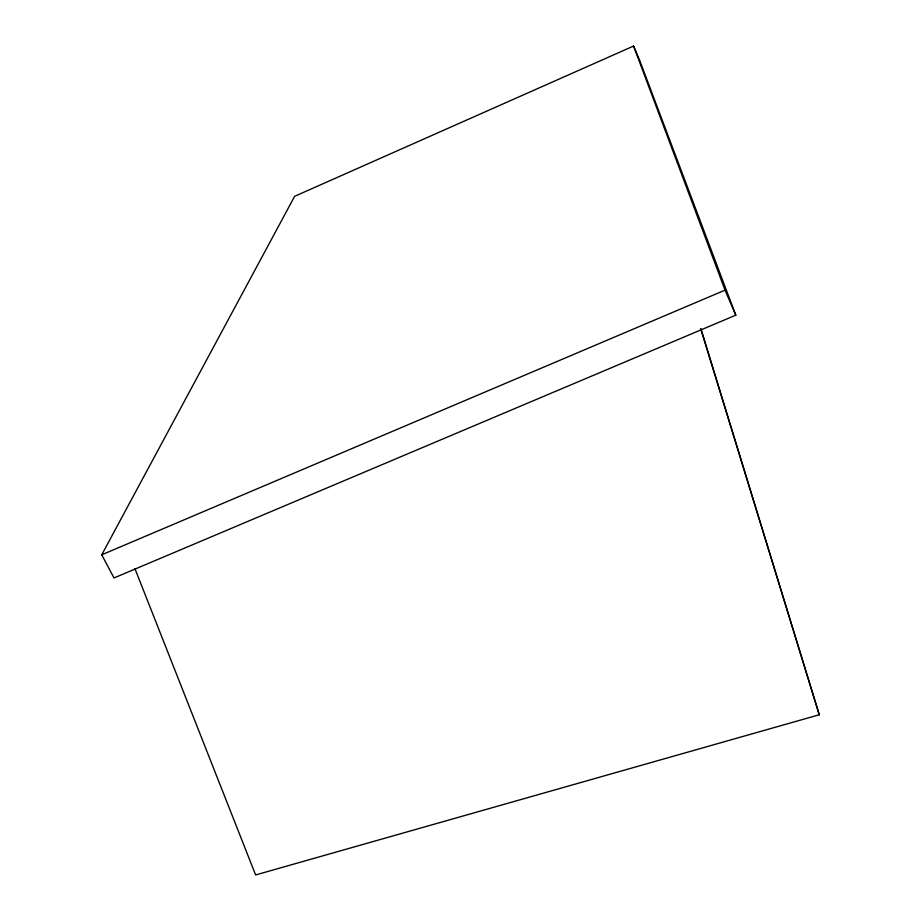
<?xml version="1.0" encoding="UTF-8"?>
<svg xmlns="http://www.w3.org/2000/svg" width="921" height="921" viewBox="0 0 921 921"><rect width="100%" height="100%" fill="white"/><g stroke="black" fill="none" stroke-linecap="round" stroke-linejoin="round"><path stroke-width="1.38" d="M101.736 554.799L294.639 196.311L633.567 46.05L639.508 59.923L735.798 315.166L113.997 577.962L101.736 554.799L725.034 290.15L633.567 46.05M700.916 328.67L819.264 714.765L255.624 874.95L134.892 568.556M725.034 290.15L735.798 315.166M700.812 329.142L819.264 714.765"/></g></svg>
